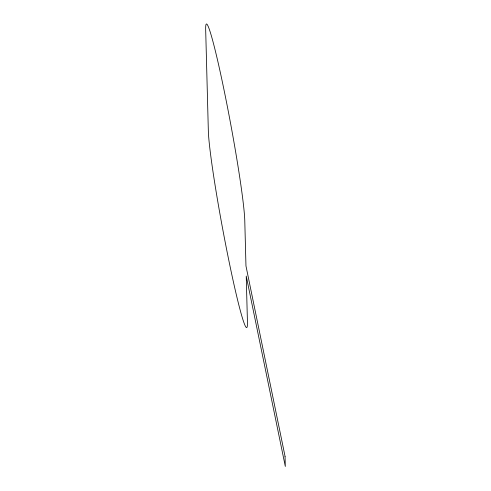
<?xml version="1.0" encoding="UTF-8"?>
<svg xmlns="http://www.w3.org/2000/svg" width="491" height="491" viewBox="0 0 491 491"><rect width="100%" height="100%" fill="white"/><g stroke="black" fill="none" stroke-linecap="round" stroke-linejoin="round"><path stroke-width="0.74" d="M285.044 456.329L245.966 265.95L244.77 220.416A102.717 5.591 79.5 0 0 224.344 91.498A102.717 5.591 79.5 0 0 205.686 30.037L208.35 131.214A102.717 5.591 79.5 0 0 228.775 260.132A102.717 5.591 79.5 0 0 247.427 321.599L246.23 276.065L285.314 466.45L285.044 456.329"/></g></svg>
